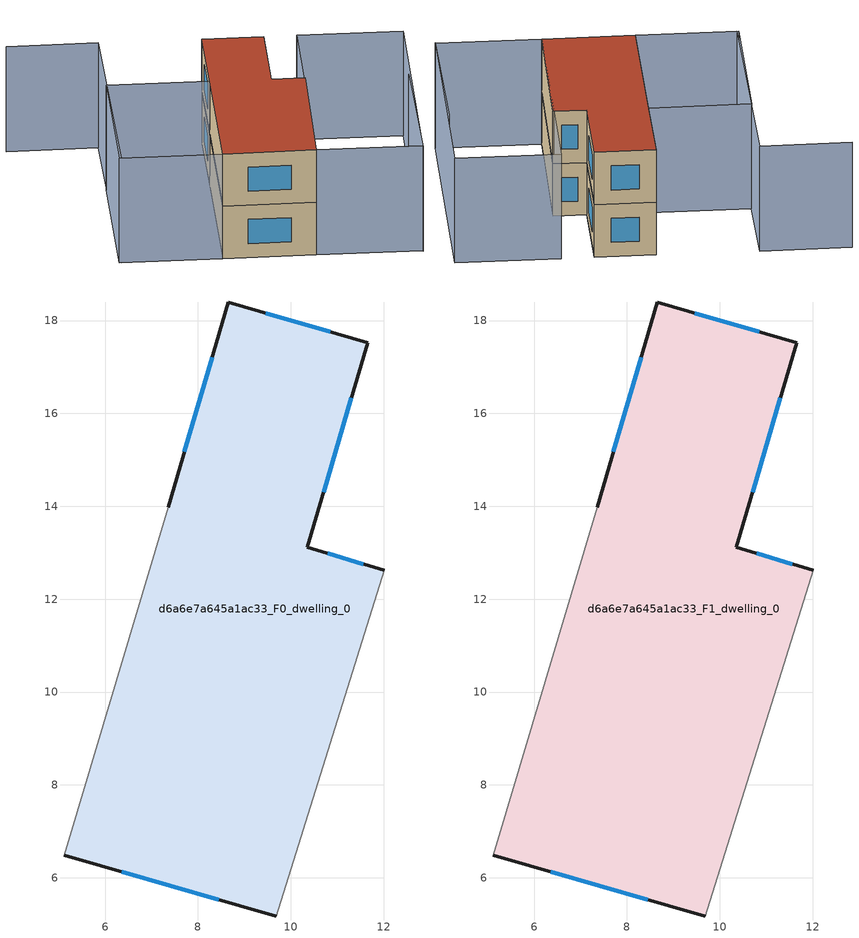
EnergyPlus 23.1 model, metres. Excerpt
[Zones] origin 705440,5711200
d6a6e7a645a1ac33_F0_dwelling_0
 floor ground (EU_floor_Construction): 11.66,17.52 10.35,13.12 12.01,12.62 9.68,5.18 5.13,6.49 7.36,13.98 8.65,18.4 z0
 wall outside (EU_wall_Construction): 5.13,6.49 9.68,5.18 / 12.01,12.62 10.35,13.12 11.66,17.52 8.65,18.4 7.36,13.98 z0:3
 wall adiabatic (EU_wall_Construction): 9.68,5.18 12.01,12.62 / 7.36,13.98 5.13,6.49 z0:3
 window (EU_Window_Construction): 6.35,6.13 8.45,5.53 / 8.3,17.21 7.71,15.17 / 10.85,17.76 9.46,18.16 / 10.71,14.31 11.3,16.33 / 11.56,12.76 10.8,12.99 z0.81:2.19
d6a6e7a645a1ac33_F1_dwelling_0
 floor to d6a6e7a645a1ac33_F0_dwelling_0 (EU_floor_Construction): 11.66,17.52 10.35,13.12 12.01,12.62 9.68,5.18 5.13,6.49 7.36,13.98 8.65,18.4 z3
 wall outside (EU_wall_Construction): 5.13,6.49 9.68,5.18 / 12.01,12.62 10.35,13.12 11.66,17.52 8.65,18.4 7.36,13.98 z3:6
 wall adiabatic (EU_wall_Construction): 9.68,5.18 12.01,12.62 / 7.36,13.98 5.13,6.49 z3:6
 window (EU_Window_Construction): 6.35,6.13 8.45,5.53 / 8.3,17.21 7.71,15.17 / 10.85,17.76 9.46,18.16 / 10.71,14.31 11.3,16.33 / 11.56,12.76 10.8,12.99 z3.81:5.19
 roof outside (EU_roof_Construction): 9.68,5.18 12.01,12.62 10.35,13.12 11.66,17.52 8.65,18.4 7.36,13.98 5.13,6.49 z6
shading: -0.87,21.25 3.63,19.96 / 3.63,19.96 0.17,7.97 / 14.84,3.53 17.01,11.04 / 7.38,14.05 5.13,6.48 / 5.13,6.48 0.09,7.98 / 0.09,7.98 2.34,15.55 / 2.34,15.55 7.38,14.05 / 9.68,5.18 13.29,17.07 / 13.29,17.07 18.47,15.5 / 18.47,15.5 14.86,3.61 / 14.86,3.61 9.68,5.18 z0:6
[Building]
EU S2 Campaign: North Axis=0; Terrain=City; Solar Distribution=FullExterior
[Site:Location]
London: Latitude=51.5; Longitude=-0.5; Time Zone=0; Elevation=25
[SizingPeriod:WeatherFileDays]
AnnualSizingPeriod: Begin Month=1; Begin Day of Month=1; End Month=12; End Day of Month=31; Day of Week for Start Day=Monday; Use Weather File Daylight Saving Period=No; Use Weather File Rain and Snow Indicators=No
[MATERIAL]
EU_InternalMass_Material: Roughness=MediumRough; Thickness=0.1; Conductivity=1; Density=1800; Specific Heat=900; Thermal Absorptance=0.9; Solar Absorptance=0.7; Visible Absorptance=0.7
[MATERIAL:NOMASS] Roughness=MediumRough; Thermal Absorptance=0.9; Solar Absorptance=0.7; Visible Absorptance=0.7
Name | Thermal Resistance
EU_wall_NoMass | 0.555556
EU_roof_NoMass | 0.510204
EU_floor_NoMass | 1.68919
[WINDOWMATERIAL:SIMPLEGLAZINGSYSTEM]
EU_Window_SimpleGlazing: UFactor=3.96; Solar Heat Gain Coefficient=0.85; Visible Transmittance=0.85
[CONSTRUCTION]
EU_wall_Construction: EU_wall_NoMass
EU_roof_Construction: EU_roof_NoMass
EU_floor_Construction: EU_floor_NoMass
EU_Window_Construction: EU_Window_SimpleGlazing
EU_InternalMass_Construction: EU_InternalMass_Material
[ZONE] Type=1; Multiplier=1; Ceiling Height=autocalculate; Volume=155.41; Floor Area=autocalculate; Part of Total Floor Area=Yes
d6a6e7a645a1ac33_F0_dwelling_0; d6a6e7a645a1ac33_F1_dwelling_0
[INTERNALMASS] Construction=EU_InternalMass_Construction; Surface Area=51.8033
Name | Zone or ZoneList
d6a6e7a645a1ac33_F0_dwelling_0_EU_InternalMass | d6a6e7a645a1ac33_F0_dwelling_0
d6a6e7a645a1ac33_F1_dwelling_0_EU_InternalMass | d6a6e7a645a1ac33_F1_dwelling_0
[OTHEREQUIPMENT] Fuel Type=Electricity; Design Level Calculation Method=Watts/Area; Power per Zone Floor Area=1; Fraction Latent=0; Fraction Radiant=0; Fraction Lost=0; Carbon Dioxide Generation Rate=0; EndUse Subcategory=EU_Step8_InternalGains
Name | Zone or ZoneList or Space or SpaceList | Schedule
EU_Step8_InternalGain_d6a6e7a645a1ac33_F0_dwelling_0_f000 | d6a6e7a645a1ac33_F0_dwelling_0 | EU_Step8_GainSchedule_d6a6e7a645a1ac33_F0_dwelling_0_f000
EU_Step8_InternalGain_d6a6e7a645a1ac33_F1_dwelling_0_f000 | d6a6e7a645a1ac33_F1_dwelling_0 | EU_Step8_GainSchedule_d6a6e7a645a1ac33_F1_dwelling_0_f000
[ZONEVENTILATION:DESIGNFLOWRATE] Schedule=EU_AlwaysOn; Design Flow Rate Calculation Method=AirChanges/Hour; Air Changes per Hour=0.48; Ventilation Type=Natural; Fan Pressure Rise=0; Fan Total Efficiency=1; Constant Term Coefficient=1; Temperature Term Coefficient=0; Velocity Term Coefficient=0; Velocity Squared Term Coefficient=0; Minimum Indoor Temperature=-100; Maximum Indoor Temperature=100; Delta Temperature=-100; Minimum Outdoor Temperature=-100; Maximum Outdoor Temperature=100; Maximum Wind Speed=40
Name | Zone or ZoneList or Space or SpaceList
EU_ConstantAir_d6a6e7a645a1ac33_F0_dwelling_0 | d6a6e7a645a1ac33_F0_dwelling_0
EU_ConstantAir_d6a6e7a645a1ac33_F1_dwelling_0 | d6a6e7a645a1ac33_F1_dwelling_0
[HVACTEMPLATE:THERMOSTAT] Constant Heating Setpoint=20; Constant Cooling Setpoint=50
EU_HeatOnly_d6a6e7a645a1ac33_F0_dwelling_0; EU_HeatOnly_d6a6e7a645a1ac33_F1_dwelling_0
[HVACTEMPLATE:ZONE:IDEALLOADSAIRSYSTEM] System Availability Schedule=EU_AlwaysOn; Maximum Heating Supply Air Temperature=50; Minimum Cooling Supply Air Temperature=13; Maximum Heating Supply Air Humidity Ratio=0.0156; Minimum Cooling Supply Air Humidity Ratio=0.0077; Heating Limit=NoLimit; Cooling Limit=NoLimit; Heating Availability Schedule=EU_AlwaysOn; Cooling Availability Schedule=EU_CoolingOff; Dehumidification Control Type=ConstantSensibleHeatRatio; Cooling Sensible Heat Ratio=0.7; Dehumidification Setpoint=60; Humidification Control Type=None; Humidification Setpoint=30; Outdoor Air Method=None; Outdoor Air Flow Rate per Person=0.00944; Outdoor Air Flow Rate per Zone Floor Area=0; Outdoor Air Flow Rate per Zone=0; Demand Controlled Ventilation Type=None; Outdoor Air Economizer Type=NoEconomizer; Heat Recovery Type=None; Sensible Heat Recovery Effectiveness=0.7; Latent Heat Recovery Effectiveness=0.65
Name | Template Thermostat
d6a6e7a645a1ac33_F0_dwelling_0 | EU_HeatOnly_d6a6e7a645a1ac33_F0_dwelling_0
d6a6e7a645a1ac33_F1_dwelling_0 | EU_HeatOnly_d6a6e7a645a1ac33_F1_dwelling_0
[SIZING:ZONE] Zone Cooling Design Supply Air Temperature Input Method=SupplyAirTemperature; Zone Cooling Design Supply Air Temperature=13; Zone Heating Design Supply Air Temperature Input Method=SupplyAirTemperature; Zone Heating Design Supply Air Temperature=50; Zone Cooling Design Supply Air Humidity Ratio=0.008; Zone Heating Design Supply Air Humidity Ratio=0.008; Cooling Design Air Flow Method=DesignDay; Cooling Design Air Flow Rate=0; Cooling Minimum Air Flow per Zone Floor Area=0.000762; Cooling Minimum Air Flow=0; Cooling Minimum Air Flow Fraction=0.2; Heating Design Air Flow Method=DesignDay; Heating Design Air Flow Rate=0; Heating Maximum Air Flow per Zone Floor Area=0.002032; Heating Maximum Air Flow=0.141576; Heating Maximum Air Flow Fraction=0.3; Account for Dedicated Outdoor Air System=No; Dedicated Outdoor Air System Control Strategy=NeutralSupplyAir; Dedicated Outdoor Air Low Setpoint Temperature for Design=autosize; Dedicated Outdoor Air High Setpoint Temperature for Design=autosize; Zone Load Sizing Method=Sensible Load Only No Latent Load; Zone Latent Cooling Design Supply Air Humidity Ratio Input Method=HumidityRatioDifference; Zone Cooling Design Supply Air Humidity Ratio Difference=0.005; Zone Latent Heating Design Supply Air Humidity Ratio Input Method=HumidityRatioDifference; Zone Humidification Design Supply Air Humidity Ratio Difference=0.005
d6a6e7a645a1ac33_F0_dwelling_0; d6a6e7a645a1ac33_F1_dwelling_0
[SCHEDULE:CONSTANT]
Name | Hourly Value
EU_AlwaysOn | 1
EU_CoolingOff | 0
[SCHEDULE:FILE] Column Number=1; Rows to Skip at Top=0; Number of Hours of Data=8760; Column Separator=Comma; Interpolate to Timestep=No; Minutes per Item=60; Adjust Schedule for Daylight Savings=Yes
Name | File
EU_Step8_GainSchedule_d6a6e7a645a1ac33_F0_dwelling_0_f000 | ../../schedules/d6a6e7a645a1ac33/d6a6e7a645a1ac33_F0_dwelling_0_f000_gain.csv
EU_Step8_GainSchedule_d6a6e7a645a1ac33_F1_dwelling_0_f000 | ../../schedules/d6a6e7a645a1ac33/d6a6e7a645a1ac33_F1_dwelling_0_f000_gain.csv
